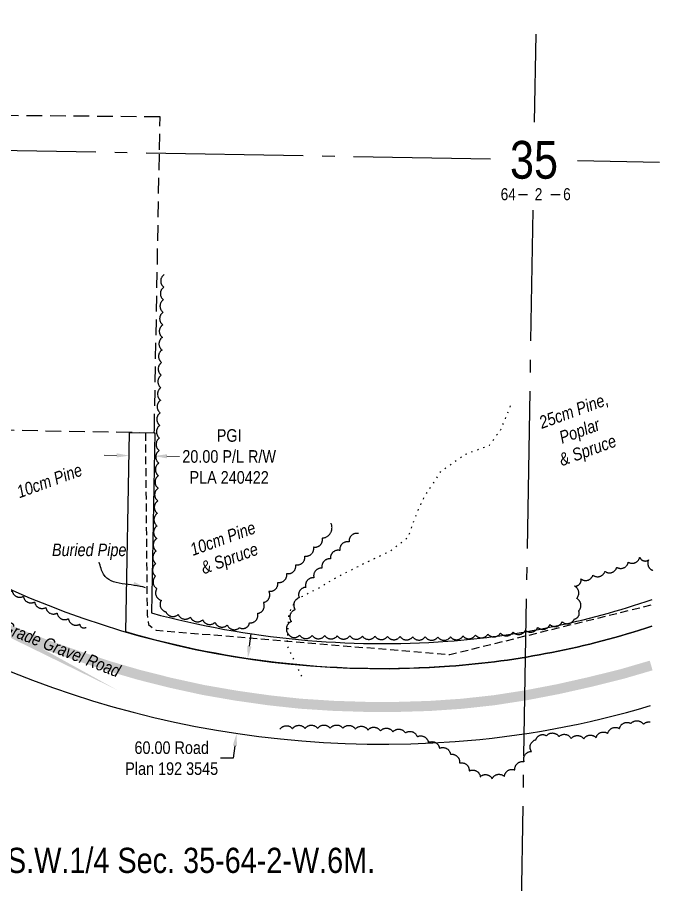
# Model space of a CAD drawing. Extents: x 406232 to 435383, y 6039561 to 6052989.
# Drawn here: x 422737 to 423248, y 6048295 to 6048985 of the extents above; entities that cross this region are included whole.
import ezdxf
from ezdxf.enums import TextEntityAlignment as Align

# ---------------------------------------------------------------- set-up
doc = ezdxf.new("R2010")
doc.units = 0
doc.header["$LTSCALE"] = 5
doc.header["$PDSIZE"] = 0.5
for name, pattern in [('0', [1, 1, 0]), ('foc-ACCESSROAD', [3.75, 2.5, -1.25]), ('foc-QUARTERLINE', [33, 25, -3, 2, -3]), ('foc-TOPO', [1, 0.2, -0.8]), ('UG_PIPE', [1.875, 1.25, -0.625])]:
    doc.linetypes.add(name, pattern=pattern)
doc.layers.get('Defpoints').update_dxf_attribs({"color": 9})
for name, color, linetype in [('10', 1, 'Continuous'), ('9', 3, 'Continuous'), ('AS-PIPE-UG', 44, 'UG_PIPE'), ('AS-PIPE-UG-T', 44, 'Continuous'), ('AS-ROADS', 254, 'Continuous'), ('C-SYMBOL', 7, 'Continuous'), ('F-RW', 190, 'Continuous'), ('F-WS', 190, 'foc-ACCESSROAD'), ('L-SECLBL', 7, 'Continuous'), ('L-SECQ', 8, 'foc-QUARTERLINE'), ('L-TITLEDB', 4, 'Continuous'), ('L-TITLEDB-T', 4, 'Continuous'), ('T-BUSH', 110, '0'), ('T-BUSH-T', 110, 'Continuous'), ('T-VEGETATION-CHANGE', 104, 'foc-TOPO')]:
    doc.layers.add(name, color=color, linetype=linetype)
doc.layers.add('F-RW-T', color=190, linetype='Continuous', lineweight=9)
doc.layers.add('T-TEXT', color=48, linetype='Continuous', lineweight=18)
doc.styles.add('175L', font='ARIALN.TTF', dxfattribs={"height": 20})
doc.styles.add('80CG', font='ARIALN.TTF', dxfattribs={"height": 10})
doc.styles.add('80L', font='ARIALN.TTF', dxfattribs={"height": 10})
doc.styles.add('SIMPLEX', font='ARIALN.TTF')
doc.dimstyles.new('Compass 5 000', dxfattribs={"dimscale": 5, "dimtxt": 9, "dimasz": 2, "dimexe": 0.2, "dimexo": 0.0625, "dimgap": 0.5, "dimtad": 0, "dimtih": 1, "dimtoh": 1, "dimzin": 0, "dimdsep": 46, "dimtxsty": '80CG', "dimcen": 0.1, "dimse1": 1, "dimse2": 1, "dimclrd": 256, "dimclrt": 256, "dimaunit": 1, "dimadec": 4, "dimazin": 0, "dimtfac": 0.06, "dimtofl": 0, "dimtmove": 0, "dimatfit": 1, "dimfxl": 0.2, "dimtolj": 1, "dimtzin": 0, "dimlwd": -1, "dimarcsym": 0})

# ---------------------------------------------------------------- blocks, each defined once
blk = doc.blocks.new('L-SECLBL')
at = {"layer": '9', "color": 7}
for p, q in [((-5.08, -27.83), (-12.29, -27.83)), ((20.7, -27.83), (13.5, -27.83))]:
    blk.add_line(p, q, dxfattribs=at)
at = {"layer": '10', "color": 2, "style": 'SIMPLEX'}
blk.add_attdef('SEC', text='', height=30, dxfattribs=at).set_placement((0, 0), align=Align.MIDDLE)
at = {"layer": '10', "color": 5, "style": '80L'}
blk.add_attdef('TWP', text='', height=9.5, dxfattribs=at).set_placement((-14.43, -27.37), align=Align.MIDDLE_RIGHT)
blk.add_attdef('RGE', text='', height=9.5, dxfattribs=at).set_placement((3.62, -27.37), align=Align.MIDDLE_CENTER)
blk.add_attdef('MER', text='', height=9.5, dxfattribs=at).set_placement((23.17, -27.37), align=Align.MIDDLE_LEFT)
blk = doc.blocks.new('*D488')
at = {"layer": 'Defpoints', "color": 0, "transparency": 16777216}
for p in [(422846.17, 6048635.85), (422826.03, 6048627.59), (422846.02, 6048627.23)]:
    blk.add_point(p, dxfattribs=at)
at = {"layer": 'F-RW-T', "transparency": 16777216}
for p, q in [((422816.19, 6048636.38), (422806.19, 6048636.56)), ((422856.17, 6048635.67), (422866.17, 6048635.49))]:
    blk.add_line(p, q, dxfattribs=at)
for points in [[(422816.22, 6048638.05), (422816.16, 6048634.72), (422826.18, 6048636.2)], [(422856.2, 6048637.33), (422856.14, 6048634), (422846.17, 6048635.85)]]:
    blk.add_solid(points, dxfattribs=at)
at = {"layer": 'F-RW-T', "transparency": 16777216, "insert": (422905.71, 6048635.49), "char_height": 10, "attachment_point": 5, "style": '80CG'}
blk.add_mtext('\\A1;PGI\\P20.00 P/L R/W\\PPLA 240422', dxfattribs=at)
blk = doc.blocks.new('*D544')
at = {"layer": 'Defpoints', "color": 0, "transparency": 16777216}
for p in [(422922.11, 6048474.52), (422911.69, 6048415.44), (422913.4, 6048415.19)]:
    blk.add_point(p, dxfattribs=at)
at = {"layer": 'L-TITLEDB-T', "transparency": 16777216}
for p, q in [((422921.86, 6048484.67), (422923.32, 6048494.56)), ((422910.24, 6048405.54), (422908.79, 6048395.65)), ((422908.79, 6048395.65), (422898.79, 6048395.65))]:
    blk.add_line(p, q, dxfattribs=at)
for points in [[(422920.21, 6048484.91), (422923.51, 6048484.42), (422920.41, 6048474.77)], [(422908.59, 6048405.79), (422911.89, 6048405.3), (422911.69, 6048415.44)]]:
    blk.add_solid(points, dxfattribs=at)
at = {"layer": 'L-TITLEDB-T', "transparency": 16777216, "insert": (422860.02, 6048395.65), "char_height": 10, "attachment_point": 5, "style": '80CG'}
blk.add_mtext('\\A1;60.00 Road\\PPlan 192 3545', dxfattribs=at)

msp = doc.modelspace()

# ---------------------------------------------------------------- linework, layer by layer
at = {"layer": 'AS-PIPE-UG', "flags": 128}
msp.add_lwpolyline([(422839.049, 6048654.323), (422840.482, 6048510.031), (422841.525, 6048501.928), (422847.55, 6048497.441), (423081.269, 6048478.049), (423242.188, 6048517.747)], dxfattribs=at)
at = {"layer": 'AS-ROADS', "const_width": 7.996, "flags": 128}
for points in [[(422666.94, 6048527.558), (422672.81, 6048524.687), (422650.585, 6048536.953)], [(423241.371, 6048469.363), (423218.182, 6048462.592), (423192.556, 6048456.236), (423167.476, 6048450.604), (423141.982, 6048445.706), (423116.392, 6048441.744), (423090.68, 6048438.931), (423065.016, 6048437.195), (423039.478, 6048436.435), (423014.006, 6048436.476), (422988.823, 6048437.275), (422962.452, 6048438.983), (422937.605, 6048441.664), (422911.381, 6048445.369), (422885.305, 6048449.883), (422859.429, 6048455.53), (422833.929, 6048461.946), (422809.51, 6048469.053), (422785.36, 6048477.024), (422760.784, 6048485.652), (422736.818, 6048495.047), (422713.83, 6048505.001)]]:
    msp.add_lwpolyline(points, dxfattribs=at)
at = {"layer": 'F-WS'}
msp.add_lwpolyline([(422850.262, 6048879.402), (422850.733, 6048905.497), (422380.292, 6048909.297), (422380.292, 6048909.297), (422358.709, 6048909.471, 0.1060422), (422534.163, 6048660.08), (422572.253, 6048659.391), (422846.193, 6048654.439), (422846.24, 6048657.03)], format="xyb", close=True, dxfattribs=at)
at = {"layer": 'L-SECQ', "flags": 128}
for points in [[(423148.697, 6048901.364), (423149.878, 6048971.321)], [(422344.782, 6048885.886), (423113.662, 6048872.014)], [(423182.899, 6048870.764), (423248.129, 6048869.588)], [(423134.616, 6048067.499), (423147.515, 6048831.406)]]:
    msp.add_lwpolyline(points, dxfattribs=at)
at = {"layer": 'L-TITLEDB', "flags": 128}
msp.add_lwpolyline([(422331.096, 6048986.131, 0.3521598), (423080.98, 6048468.752, 0.0612342), (423241.899, 6048500.628, 0.0612342)], format="xyb", dxfattribs=at)
at = {"layer": 'T-BUSH', "flags": 128}
for points in [[(422854.019, 6048780.116, 0.5205671), (422853.735, 6048770.125, 0.5205671), (422853.452, 6048760.133, 0.5205671), (422853.169, 6048750.142, 0.5205671), (422852.886, 6048740.151, 0.5205671), (422852.602, 6048730.159, 0.5205671), (422852.319, 6048720.168, 0.5205671), (422852.036, 6048710.176, 0.5205671), (422851.752, 6048700.185, 0.5205671), (422851.469, 6048690.194, 0.5205671), (422851.186, 6048680.202, 0.5205671), (422850.902, 6048670.211, 0.5205671), (422850.619, 6048660.219, 0.5205671), (422850.336, 6048650.228, 0.5205671), (422850.053, 6048640.237, 0.5205671), (422849.769, 6048630.245, 0.5205671), (422849.486, 6048620.254, 0.5205671), (422849.203, 6048610.263, 0.5205671), (422848.919, 6048600.271, 0.5205671), (422848.636, 6048590.28, 0.5205671), (422848.353, 6048580.288, 0.5205671), (422848.07, 6048570.297, 0.5205671), (422847.786, 6048560.306, 0.5205671), (422847.503, 6048550.314, 0.5205671), (422847.22, 6048540.323, 0.5205671), (422848.245, 6048530.548, 0.5205671), (422851.725, 6048521.177, 0.5205671), (422855.394, 6048512.026, 0.5205671), (422865.166, 6048509.925, 0.5205671), (422874.938, 6048507.824, 0.5205671), (422884.71, 6048505.723, 0.5205671), (422894.482, 6048503.621, 0.5205671), (422904.254, 6048501.52, 0.5205671), (422914.026, 6048499.419, 0.5205671), (422921.895, 6048503.251, 0.5205671), (422928.411, 6048510.831, 0.5205671), (422933.018, 6048519.546, 0.5205671), (422937.284, 6048528.425, 0.5205671), (422944.397, 6048535.447, 0.5205671), (422951.509, 6048542.47, 0.5205671), (422958.692, 6048549.421, 0.5205671), (422965.877, 6048556.37, 0.5205671), (422972.92, 6048563.46, 0.5205671), (422979.848, 6048570.665, 0.5205671), (422986.788, 6048582.377, 0.5205671)], [(422618.402, 6048589.889, 0.5205671), (422627.226, 6048585.194, 0.5205671), (422636.049, 6048580.498, 0.5205671), (422644.873, 6048575.802, 0.5205671), (422653.697, 6048571.107, 0.5205671), (422662.521, 6048566.411, 0.5205671), (422671.345, 6048561.715, 0.5205671), (422680.168, 6048557.02, 0.5205671), (422688.992, 6048552.324, 0.5205671), (422697.816, 6048547.628, 0.5205671), (422706.64, 6048542.933, 0.5205671), (422715.464, 6048538.237, 0.5205671), (422724.287, 6048533.542, 0.5205671), (422733.111, 6048528.846, 0.5205671), (422742.02, 6048524.316, 0.5205671), (422750.977, 6048519.88, 0.5205671), (422759.934, 6048515.443, 0.5205671), (422768.891, 6048511.007, 0.5205671), (422777.848, 6048506.571, 0.5205671), (422786.805, 6048502.135, 0.5205671), (422791.873, 6048499.625, 0.5205671)], [(423008.501, 6048574.268, 0.5205671), (423001.109, 6048567.539, 0.5205671), (422993.718, 6048560.811, 0.5205671), (422986.326, 6048554.083, 0.5205671), (422979.593, 6048546.717, 0.5205671), (422973.115, 6048539.105, 0.5205671), (422966.638, 6048531.492, 0.5205671), (422961.402, 6048523.182, 0.5205671), (422958.274, 6048513.689, 0.5205671), (422955.146, 6048504.196, 0.5205671), (422952.677, 6048494.523, 0.5205671), (422961.727, 6048493.428, 0.5205671), (422971.722, 6048493.297, 0.5205671), (422981.717, 6048493.167, 0.5205671), (422991.711, 6048493.036, 0.5205671), (423001.706, 6048492.906, 0.5205671), (423011.7, 6048492.775, 0.5205671), (423021.695, 6048492.645, 0.5205671), (423031.689, 6048492.514, 0.5205671), (423041.684, 6048492.384, 0.5205671), (423051.678, 6048492.254, 0.5205671), (423061.673, 6048492.123, 0.5205671), (423071.667, 6048491.993, 0.5205671), (423081.656, 6048492.067, 0.5205671), (423091.622, 6048492.829, 0.5205671), (423101.588, 6048493.591, 0.5205671), (423111.554, 6048494.353, 0.5205671), (423121.521, 6048495.115, 0.5205671), (423131.487, 6048495.877, 0.5205671), (423141.334, 6048497.424, 0.5205671), (423151.075, 6048499.664, 0.5205671), (423160.816, 6048501.905, 0.5205671), (423170.557, 6048504.145, 0.5205671), (423180.298, 6048506.386, 0.5205671), (423183.731, 6048512.824, 0.5205671), (423182.037, 6048522.675, 0.5205671), (423180.343, 6048532.526, 0.5205671), (423185.501, 6048538.19, 0.5205671), (423195.039, 6048541.179, 0.5205671), (423204.577, 6048544.167, 0.5205671), (423214.029, 6048547.384, 0.5205671), (423223.153, 6048551.465, 0.5205671), (423232.277, 6048555.546, 0.5205671), (423239.291, 6048553.345, 0.4448558), (423242.647, 6048544.926, 0.4448558)], [(422946.136, 6048418.63, -0.5205671), (422956.119, 6048419.129, -0.5205671), (422966.112, 6048419.272, -0.5205671), (422976.107, 6048419.345, -0.5205671), (422986.102, 6048419.419, -0.5205671), (422996.098, 6048419.492, -0.5205671), (423006.067, 6048418.828, -0.5205671), (423016.034, 6048418.066, -0.5205671), (423026, 6048417.304, -0.5205671), (423035.966, 6048416.542, -0.5205671), (423045.932, 6048415.78, -0.5205671), (423055.247, 6048412.732, -0.5205671), (423064.118, 6048408.126, -0.5205671), (423072.989, 6048403.52, -0.5205671), (423081.712, 6048398.707, -0.5205671), (423088.94, 6048391.803, -0.5205671), (423096.615, 6048385.524, -0.5205671), (423105.484, 6048380.914, -0.5205671), (423114.822, 6048379.362, -0.5205671), (423124.666, 6048381.099, -0.5205671), (423132.986, 6048386.292, -0.5205671), (423140.401, 6048392.875, -0.5205671), (423146.089, 6048401.078, -0.5205671), (423149.732, 6048410.386, -0.5205671), (423158.108, 6048413.439, -0.5205671), (423167.948, 6048412.815, -0.5205671), (423177.771, 6048411.245, -0.5205671), (423187.762, 6048410.943, -0.5205671), (423197.543, 6048411.944, -0.5205671), (423206.932, 6048415.373, -0.5205671), (423216.16, 6048419.201, -0.5205671), (423225.307, 6048423.23, -0.5205671), (423235.098, 6048422.618, -0.253684), (423240.613, 6048424.469, -0.253684)]]:
    msp.add_lwpolyline(points, format="xyb", dxfattribs=at)
at = {"layer": 'T-VEGETATION-CHANGE', "flags": 128}
msp.add_lwpolyline([(422963.461, 6048460.752), (422951.942, 6048485.218), (422953.382, 6048510.644), (422958.661, 6048521.677), (422976.419, 6048530.792), (422992.737, 6048540.387), (423010.014, 6048549.022), (423034.011, 6048560.535), (423047.929, 6048571.09), (423055.128, 6048590.758), (423060.887, 6048603.231), (423074.325, 6048623.86), (423093.522, 6048637.292), (423112.719, 6048644.488), (423121.838, 6048656.961), (423129.997, 6048676.63)], dxfattribs=at)

# ---------------------------------------------------------------- block references
at = {"layer": 'L-SECLBL', "xscale": 0.9995389999999875, "yscale": 0.9995389999999875, "zscale": 0.9995389999999875}
msp.add_blockref('L-SECLBL', (423148.19, 6048871.381), dxfattribs=at).add_auto_attribs({'SEC': '35', 'TWP': '64', 'RGE': '2', 'MER': '6'})

# ---------------------------------------------------------------- texts
at = {"layer": 'C-SYMBOL', "color": 3, "style": '175L'}
msp.add_text('Theor. S.W.1/4 Sec. 35-64-2-W.6M.', height=20, dxfattribs=at).set_placement((422839.118, 6048298.453), align=Align.BOTTOM_CENTER)
at = {"layer": 'T-BUSH-T', "char_height": 9.9954, "attachment_point": 1, "rotation": 20, "style": '80L'}
for s, insert in [('\\pi0.25143;{\\fArial Narrow|b0|i1|c0|p34;25cm Pine, \\P\\pi11.20818;Poplar\\P\\pi5.02072;& Spruce}', (423150.867, 6048666.761)), ('\\pi1.91846;{\\fArial Narrow|b0|i1|c0|p34;10cm Pine}', (422733.815, 6048611.015)), ('\\pi1.91846;{\\fArial Narrow|b0|i1|c0|p34;10cm Pine\\P\\pi5.02072;& Spruce}', (422871.709, 6048565.148))]:
    msp.add_mtext_dynamic_manual_height_columns(s, width=55.95481, gutter_width=49.978, heights=[0], dxfattribs=dict(at, insert=insert))
at = {"layer": 'T-TEXT', "insert": (422752.735, 6048495.547), "char_height": 9.9954, "width": 148.7474, "attachment_point": 2, "rotation": 338.594141, "style": '80L'}
msp.add_mtext('{\\fArial Narrow|b0|i1|c0|p34;8m High Grade Gravel Road}', dxfattribs=at)

# ---------------------------------------------------------------- dimensions: what is measured, and where the dimension line sits
at = {"layer": 'F-RW-T'}
dim = msp.add_aligned_dim(p1=(422826.029, 6048627.586), p2=(422846.017, 6048627.227), distance=8.62, text='PGI\\P20.00 P/L R/W\\PPLA 240422', dimstyle='Compass 5 000', dxfattribs=at)
dim.commit()
dim.dimension.update_dxf_attribs({"geometry": '*D488', "text_midpoint": (422905.708, 6048635.486)})
at = {"layer": 'L-TITLEDB-T'}
dim = msp.add_linear_dim(base=(422911.693, 6048415.437), p1=(422922.112, 6048474.523), p2=(422913.395, 6048415.187), angle=261.64234, text='60.00 Road\\PPlan 192 3545', dimstyle='Compass 5 000', dxfattribs=at)
dim.commit()
dim.dimension.update_dxf_attribs({"geometry": '*D544', "text_midpoint": (422860.017, 6048395.65), "dimtype": 161})

# ---------------------------------------------------------------- next in the draw order: texts
at = {"layer": 'AS-PIPE-UG-T', "insert": (422764.808, 6048566.304), "char_height": 9.99544, "attachment_point": 1, "style": '80L', "bg_fill": 3, "box_fill_scale": 1.15, "bg_fill_color": 256, "bg_fill_true_color": 256, "bg_fill_transparency": 0}
msp.add_mtext_dynamic_manual_height_columns('{\\fArial Narrow|b0|i1|c0|p34;Buried Pipe}', width=59.00937, gutter_width=49.978, heights=[0], dxfattribs=at)

# ---------------------------------------------------------------- next in the draw order: linework, layer by layer
at = {"layer": 'F-RW'}
msp.add_lwpolyline([(423241.899, 6048500.628, -0.0612342), (423080.98, 6048468.752, -0.0897019), (422823.665, 6048496.045), (422826.516, 6048654.698), (422846.504, 6048654.339), (422843.929, 6048511.116, 0.0842793), (423079.517, 6048488.689, 0.0639149), (423242.257, 6048521.83, 0.0639149)], format="xyb", dxfattribs=at)
at = {"layer": 'L-TITLEDB', "flags": 128}
msp.add_lwpolyline([(422268.419, 6048987.261, 0.3589543), (423085.368, 6048408.94, 0.054122), (423240.832, 6048437.451, 0.054122)], format="xyb", dxfattribs=at)

# ---------------------------------------------------------------- next in the draw order: leaders
at = {"layer": 'AS-PIPE-UG-T', "path_type": 1}
msp.add_leader([(422839.299, 6048531.18), (422805.818, 6048541.847), (422802.217, 6048551.574)], dimstyle='Compass 5 000', override={"dimgap": 0.5, "dimtad": 0}, dxfattribs=at)

doc.saveas('drawing.dxf')
